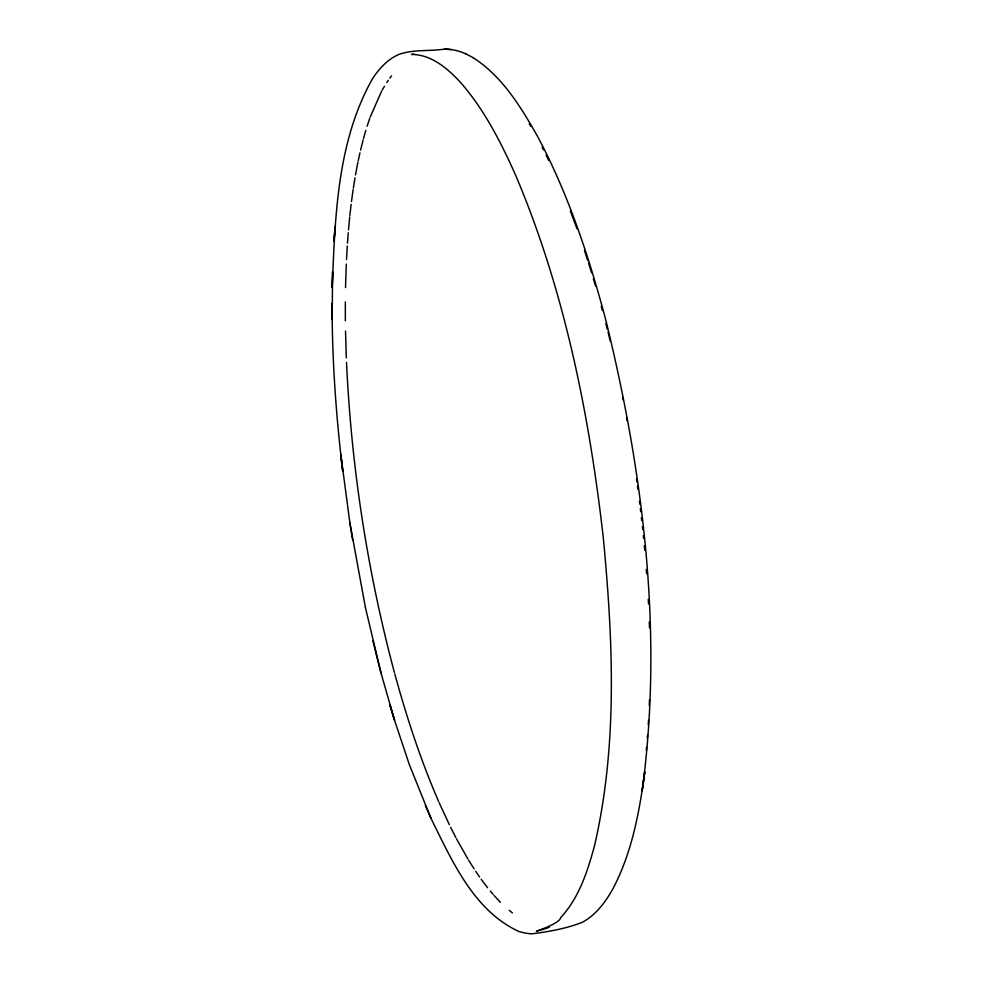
<?xml version="1.0" encoding="UTF-8"?>
<svg xmlns="http://www.w3.org/2000/svg" width="983" height="983" viewBox="0 0 983 983"><rect width="100%" height="100%" fill="white"/><g stroke="black" fill="none" stroke-linecap="round" stroke-linejoin="round"><path stroke-width="1.47" d="M345.34 301.904L345.352 320.79M345.524 287.577L346.299 264.132M649.284 705.585L649.456 699.822M648.264 724.766L648.51 720.33M346.495 259.549L347.282 246.033M347.478 243.071L348.265 232.787M646.31 750.373L646.556 747.35M647.293 738.27L647.539 735.247M348.486 229.85L349.715 216.948M349.862 215.51L351.152 204.353M351.484 201.564L353.143 189.51M353.352 188.011L355.023 177.812M355.49 174.9L357.886 162.269M358.181 160.917L359.962 152.832M360.552 150.141L363.108 140.004M363.477 138.554L365.873 130.309M367.101 126.254L369.706 118.464M370.136 117.161L381.551 91.296M382.166 90.104L384.439 86.344M386.724 82.584L388.322 80.36M389.932 78.124L391.541 75.888M545.749 928.714L549.399 927.08M544.508 929.021C519.737 935.705 559.241 925.667 560.789 917.495C579.073 897.774 587.539 871.368 594.457 845.945C617.926 744.893 613.011 639.736 603.243 537.259C589.149 413.708 564.316 290.059 515.62 175.146C501.011 142.535 484.582 110.133 461.015 82.977C448.113 68.908 431.734 54.52 411.545 54.421L414.236 54.212M444.635 49.199L451.344 49.555M465.881 53.856C459.073 50.858 451.762 49.027 444.291 49.15C429.424 51.362 413.72 49.322 399.319 54.249C387.916 58.955 379.315 68.441 372.618 78.542C336.96 141.564 335.154 216.96 332.205 287.527L332.598 271.763L332.168 319.61L332.094 303.378C332.033 359.508 336.014 415.588 342.723 471.299L340.757 454.109L349.862 522.833L365.455 607.678M473.056 57.641C502.301 76.33 520.929 107.049 537.664 136.588C568.407 194.265 588.952 256.76 605.725 319.758C643.472 473.007 663.439 633.482 642.169 790.762L644.774 771.815C639.429 812.167 631.823 853.269 612.507 889.541C605.172 902.419 595.833 914.915 582.6 922.177C566.454 928.566 548.846 931.724 531.705 933.85C527.269 933.604 522.956 932.756 518.729 931.417C473.499 910.405 451.947 860.58 430.984 818.36M465.721 53.782L473.376 57.813M509.182 910.283L512.45 912.912M493.994 895.439L500.47 902.382M490.308 891.028L493.073 894.333M481.179 879.269L487.556 887.723M475.674 871.27L479.606 876.983M468.67 860.322L474.113 868.898M467.908 859.019L456.53 838.88M529.235 123.674L530.722 126.291M542.137 147.253L543.501 149.871M450.619 827.317L455.866 837.602M449.329 824.639L439.143 802.669M546.155 155.093L548.625 160.315M425.369 805.532L431.033 818.47L409.321 764.59L394.502 720.146L381.072 673.208L365.455 607.715M438.578 801.366C420.663 760.068 406.63 717.197 394.773 673.81M570.386 211.026L577.009 228.781M584.443 250.309L587.588 260.163M588.485 262.989L591.631 272.844M593.351 278.705L595.514 286.028M601.24 306.266L602.407 310.542M394.38 672.384C367.347 571.172 351.373 467.011 346.507 362.371M376.919 657.111L381.072 673.208M605.86 323.456L607.322 329.33M608.059 332.266L610.259 341.076M372.926 640.842L376.931 657.16M622.657 397.157L623.21 400.106M626.552 417.75L627.105 420.699M349.887 522.833L352.614 539.962M636.468 478.795L636.861 481.793M637.463 486.278L637.856 489.276M639.442 501.244L639.835 504.242M640.351 508.715L640.683 511.701M641.358 517.672L641.702 520.658M642.378 526.618L642.722 529.604M643.312 535.538L643.595 538.5M644.295 545.909L644.713 550.345M646.298 569.452L646.63 573.839M648.252 599.311L648.51 603.881M346.311 357.861L345.524 331.087M649.284 621.895L649.493 627.854M335.117 226.446L333.999 241.339L335.117 226.446M394.552 720.207L389.87 704.762L394.502 720.146"/></g></svg>
